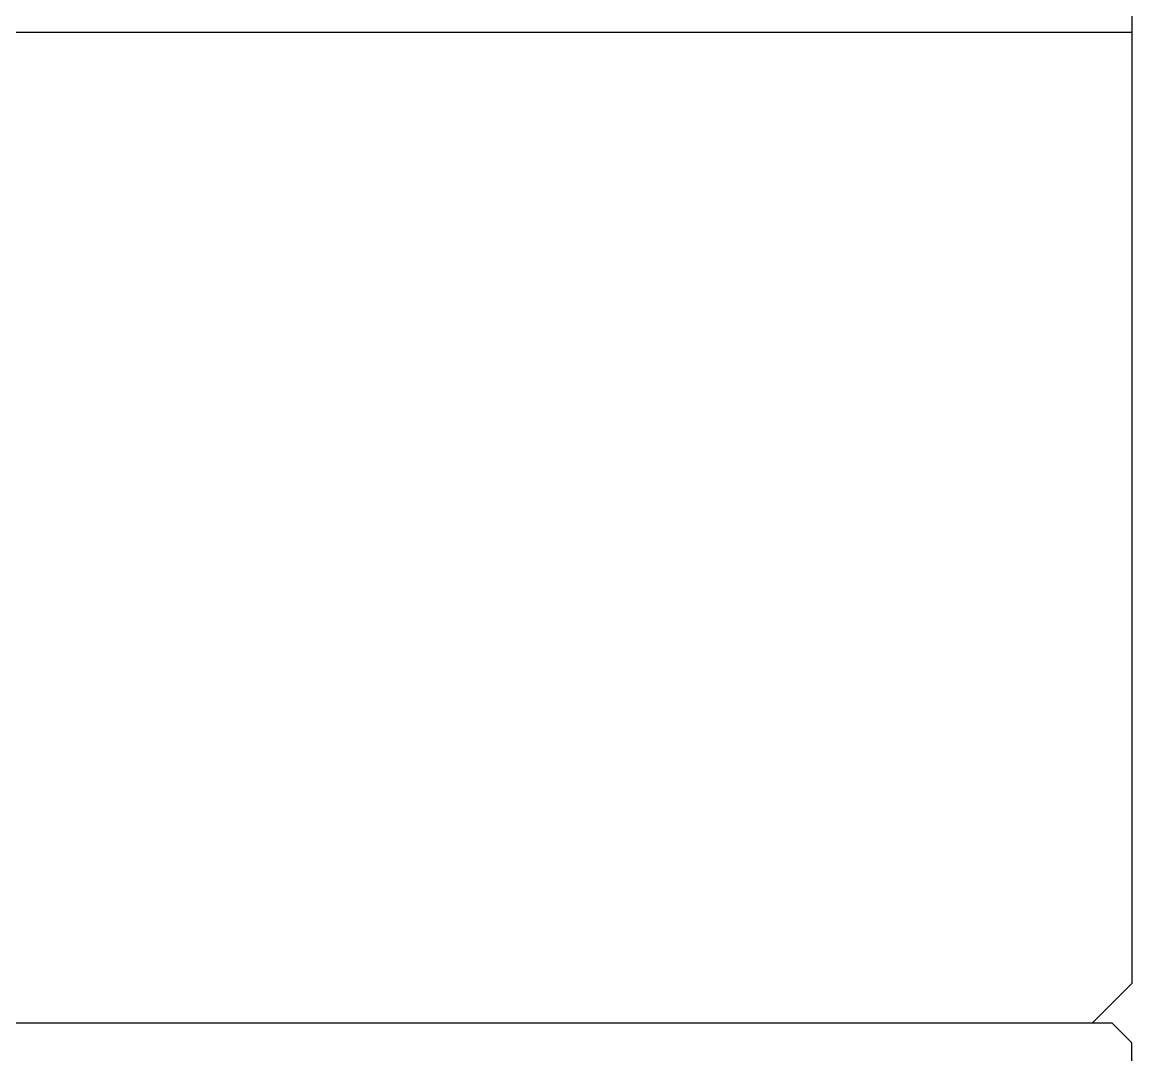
# Model space of a CAD drawing. Extents: x 164 to 411, y 80 to 309.
# Drawn here: x 369.98 to 397.99, y 160.96 to 187.01 of the extents above; entities that cross this region are included whole.
import ezdxf

# ---------------------------------------------------------------- set-up
doc = ezdxf.new("R2010")
doc.units = 0
doc.layers.get('0').update_dxf_attribs({"linetype": 'CONTINUOUS'})

msp = doc.modelspace()

# ---------------------------------------------------------------- linework, layer by layer
at = {"color": 7, "linetype": 'CONTINUOUS'}
for p, q in [((397.988, 245.755), (397.988, 162.755)), ((337.988, 186.755), (397.988, 186.755)), ((396.988, 161.755), (397.988, 162.755)), ((397.488, 161.755), (338.488, 161.755)), ((397.488, 161.755), (397.988, 161.255)), ((397.988, 151.255), (397.988, 161.255))]:
    msp.add_line(p, q, dxfattribs=at)

doc.saveas('drawing.dxf')
